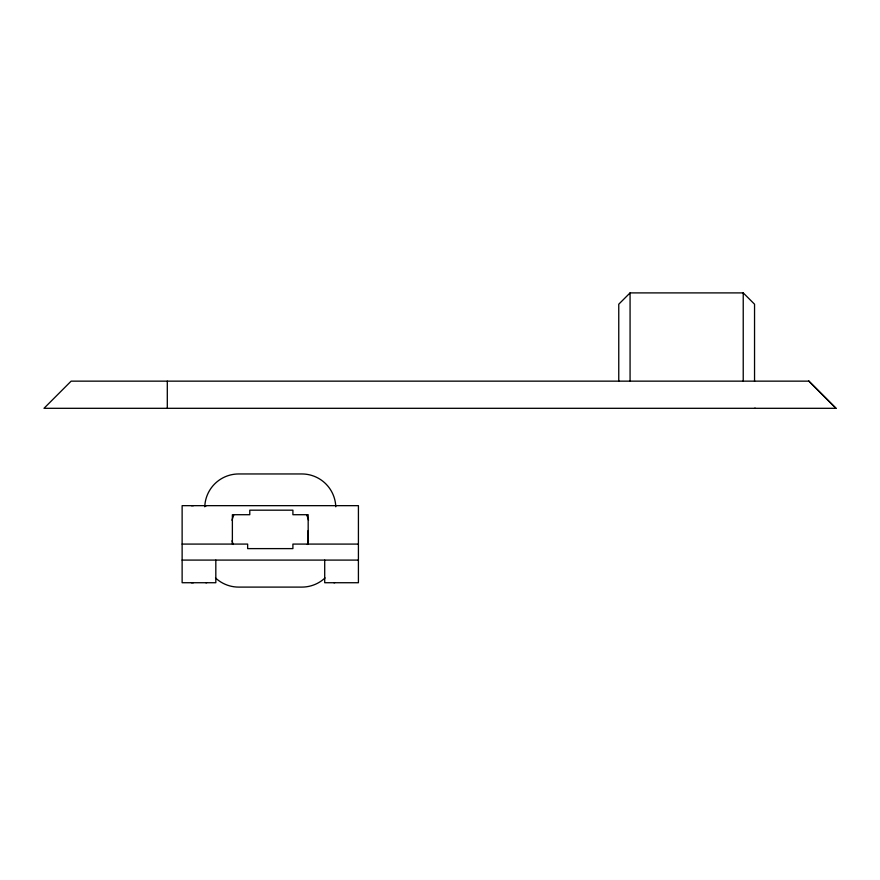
<?xml version="1.0" encoding="UTF-8"?>
<svg xmlns="http://www.w3.org/2000/svg" width="880" height="880" viewBox="0 0 880 880"><rect width="100%" height="100%" fill="white"/><g stroke="black" fill="none" stroke-linecap="round" stroke-linejoin="round"><path stroke-width="1.32" d="M215.82 560.087L215.82 582.725L182.127 582.725L182.127 505.659L358.424 505.659L358.413 582.736L324.709 582.725L324.709 560.098M754.545 381.403L754.545 304.205L743.226 292.897L630.069 292.897L618.761 304.205L618.761 381.403M808.874 381.15L71.126 381.15L44 408.309L836 408.309L808.874 381.15L836 408.309M754.545 408.309L755.403 408.309M191.345 505.659L193.391 505.659M206.646 505.659L204.589 505.659M182.127 544.082L247.643 544.082L247.643 548.614L292.908 548.614L292.908 544.082L358.413 544.093M182.127 560.087L358.413 560.098M191.334 582.725L193.38 582.725M206.635 582.725L205.843 582.725M333.905 582.725L334.697 582.725M743.226 292.897L743.226 381.348M630.069 292.897L630.069 381.348M308.176 530.53L308.176 544.093L308.176 514.712L292.908 514.712L292.908 510.18L249.777 510.18L249.777 514.712L232.375 514.712L232.375 544.082M167.299 381.15L167.299 408.309M215.49 577.94A33.946 33.946 0 0 0 238.7 587.103L301.84 587.103A33.946 33.946 0 0 0 325.05 577.94M308.528 540.782A39.6 39.6 0 0 1 307.34 544.478M233.211 544.478A39.6 39.6 0 0 1 232.023 540.782M232.023 520.278A39.6 39.6 0 0 1 233.684 515.372M306.856 515.372A39.6 39.6 0 0 1 308.528 520.278M335.775 506.792A33.946 33.946 0 0 0 301.84 473.957L238.7 473.957A33.946 33.946 0 0 0 204.776 506.792"/></g></svg>
